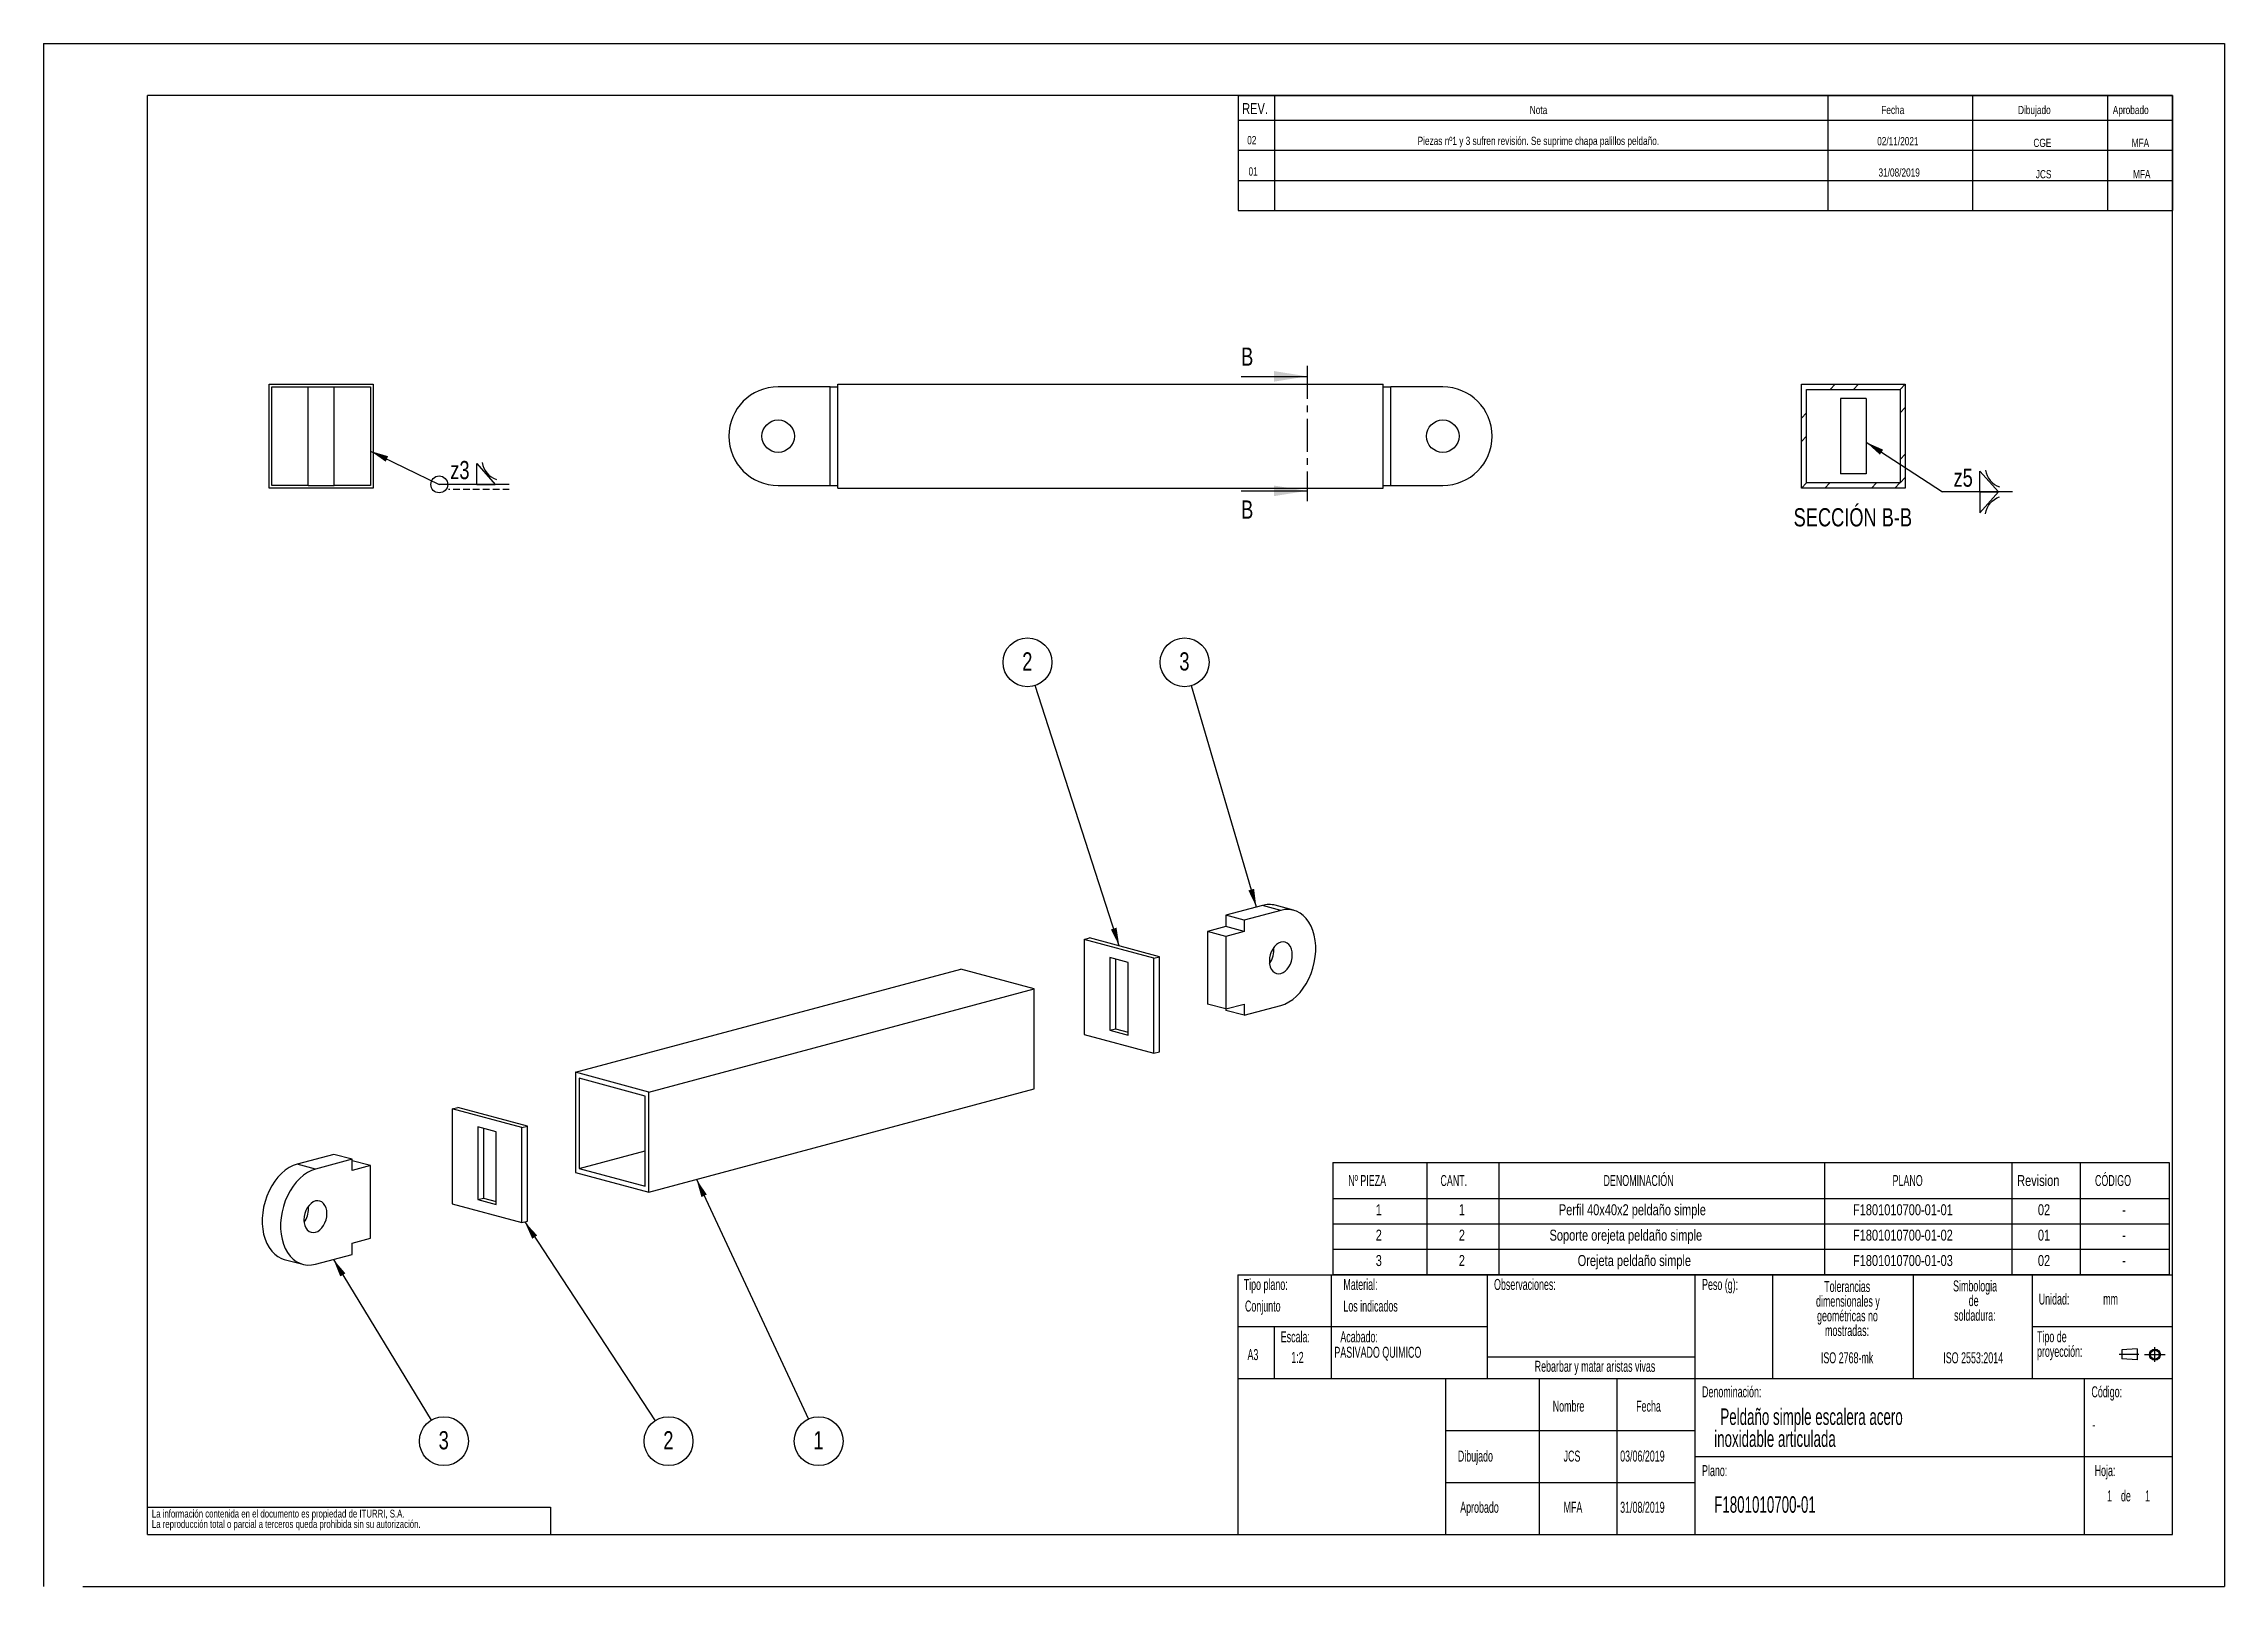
# Model space of a CAD drawing. Extents: x 0 to 840, y 0 to 594.
import ezdxf

# ---------------------------------------------------------------- set-up
doc = ezdxf.new("R2010")
doc.units = 0
doc.header["$LTSCALE"] = 2
for name, pattern in [('CENTER', [10.16, 6.35, -1.27, 1.27, -1.27]), ('CENTERX2', [20.32, 12.7, -2.54, 2.54, -2.54]), ('HIDDEN', [1.905, 1.27, -0.635]), ('PHANTOM', [12.7, 6.35, -1.27, 1.27, -1.27, 1.27, -1.27])]:
    doc.linetypes.add(name, pattern=pattern)
doc.layers.get('0').update_dxf_attribs({"linetype": 'CONTINUOUS'})
doc.layers.add('FORMATO', color=7, linetype='CONTINUOUS')
doc.layers.add('SLD-0', color=179, linetype='CONTINUOUS')
doc.styles.add('SLDTEXTSTYLE0', font='TXT', dxfattribs={"width": 0.605})
doc.styles.add('SLDTEXTSTYLE1', font='TXT', dxfattribs={"width": 0.75})
doc.dimstyles.new('SLDDIMSTYLE0', dxfattribs={"dimtxt": 0.18, "dimasz": 7, "dimexe": 0, "dimexo": 0.0625, "dimgap": 0, "dimtad": 0, "dimtih": 1, "dimtoh": 1, "dimdec": 0, "dimrnd": 1e-09, "dimzin": 0, "dimtxsty": 'STANDARD', "dimsah": 1, "dimcen": 0.09, "dimazin": 3, "dimtfac": 7, "dimtdec": 0, "dimtofl": 0, "dimtmove": 0, "dimatfit": 3, "dimtolj": 1, "dimtzin": 0})

# ---------------------------------------------------------------- blocks, each defined once
blk = doc.blocks.new('BLOQUE3')
at = {"color": 7, "linetype": 'CENTERX2'}
for p, q in [((795.85, 260.11), (789.6, 260.11)), ((797.76, 260.04), (804.32, 260.04)), ((801.04, 257.69), (801.04, 262.39))]:
    blk.add_line(p, q, dxfattribs=at)
at = {"color": 7, "linetype": 'CONTINUOUS'}
for p, q in [((795.37, 261.89), (790.46, 261.54)), ((790.46, 261.54), (790.46, 258.68)), ((795.37, 261.89), (795.37, 258.33)), ((795.37, 258.33), (790.46, 258.68))]:
    blk.add_line(p, q, dxfattribs=at)
for radius in [1.78, 1.43]:
    blk.add_circle((801.04, 260.04), radius, dxfattribs=at)
blk = doc.blocks.new('SW_NOTE_0')
at = {"layer": 'SLD-0', "color": 0, "attachment_point": 2, "style": 'SLDTEXTSTYLE0'}
for s, insert, char_height in [('dimensionales y', (15.09, -0.19), 4.2333), ('Tolerancias', (14.82, 5.46), 4.2333), ('geométricas no', (14.93, -5.83), 4.2333), ('mostradas:', (14.76, -11.48), 4.233)]:
    blk.add_mtext(s, dxfattribs=dict(at, insert=insert, char_height=char_height))
blk = doc.blocks.new('SW_NOTE_0_1')
at = {"layer": 'SLD-0', "color": 0, "attachment_point": 1, "style": 'SLDTEXTSTYLE0'}
for s, insert, char_height in [('Tipo de', (0, 5.46), 4.233), ('proyección:', (0, -0.19), 4.2333)]:
    blk.add_mtext(s, dxfattribs=dict(at, insert=insert, char_height=char_height))
blk = doc.blocks.new('SW_NOTE_0_2')
at = {"layer": 'SLD-0', "color": 0, "char_height": 4.233, "attachment_point": 2, "style": 'SLDTEXTSTYLE0'}
for s, insert in [('Simbologia', (14.22, 5.46)), ('de', (13.68, -0.19)), ('soldadura:', (14.13, -5.83))]:
    blk.add_mtext(s, dxfattribs=dict(at, insert=insert))
blk = doc.blocks.new('SW_NOTE_0_3')
at = {"layer": 'SLD-0', "color": 0, "char_height": 3, "attachment_point": 1, "style": 'SLDTEXTSTYLE1'}
for s, insert in [('La información contenida en el documento es propiedad de ITURRI, S.A.', (0, 3.86)), ('La reproducción total o parcial a terceros queda prohibida sin su autorización.', (0, -0.14))]:
    blk.add_mtext(s, dxfattribs=dict(at, insert=insert))
blk = doc.blocks.new('SW_NOTE_0_4')
at = {"layer": 'SLD-0', "color": 0, "char_height": 6.35, "attachment_point": 1, "style": 'SLDTEXTSTYLE0'}
for s, insert in [('Peldaño simple escalera acero', (2.38, 8.19)), ('inoxidable articulada', (0, -0.28))]:
    blk.add_mtext(s, dxfattribs=dict(at, insert=insert))
blk = doc.blocks.new('SW_TABLEANNOTATION_0')
at = {"layer": 'FORMATO', "color": 0}
for p, q in [((0, 0), (0, -13.79)), ((0, 0), (36.2, 0)), ((36.2, 0), (36.2, -13.79)), ((36.2, 0), (63.99, 0)), ((63.99, 0), (63.99, -13.79)), ((63.99, 0), (189.39, 0)), ((189.39, 0), (189.39, -13.79)), ((189.39, 0), (261.59, 0)), ((261.59, 0), (261.59, -13.79)), ((261.59, 0), (287.85, 0)), ((287.85, 0), (287.85, -13.79)), ((287.85, 0), (322.21, 0)), ((322.21, 0), (322.21, -13.79)), ((0, -13.79), (36.2, -13.79)), ((0, -13.79), (0, -23.57)), ((36.2, -13.79), (63.99, -13.79)), ((36.2, -13.79), (36.2, -23.57)), ((63.99, -13.79), (189.39, -13.79)), ((63.99, -13.79), (63.99, -23.57)), ((189.39, -13.79), (261.59, -13.79)), ((189.39, -13.79), (189.39, -23.57)), ((261.59, -13.79), (287.85, -13.79)), ((261.59, -13.79), (261.59, -23.57)), ((287.85, -13.79), (322.21, -13.79)), ((287.85, -13.79), (287.85, -23.57)), ((322.21, -13.79), (322.21, -23.57)), ((0, -23.57), (0, -33.34)), ((0, -23.57), (36.2, -23.57)), ((36.2, -23.57), (36.2, -33.34)), ((36.2, -23.57), (63.99, -23.57)), ((63.99, -23.57), (63.99, -33.34)), ((63.99, -23.57), (189.39, -23.57)), ((189.39, -23.57), (189.39, -33.34)), ((189.39, -23.57), (261.59, -23.57)), ((261.59, -23.57), (261.59, -33.34)), ((261.59, -23.57), (287.85, -23.57)), ((287.85, -23.57), (287.85, -33.34)), ((287.85, -23.57), (322.21, -23.57)), ((322.21, -23.57), (322.21, -33.34)), ((0, -33.34), (0, -43.11)), ((0, -33.34), (36.2, -33.34)), ((36.2, -33.34), (36.2, -43.11)), ((36.2, -33.34), (63.99, -33.34)), ((63.99, -33.34), (63.99, -43.11)), ((63.99, -33.34), (189.39, -33.34)), ((189.39, -33.34), (189.39, -43.11)), ((189.39, -33.34), (261.59, -33.34)), ((261.59, -33.34), (261.59, -43.11)), ((261.59, -33.34), (287.85, -33.34)), ((287.85, -33.34), (287.85, -43.11)), ((287.85, -33.34), (322.21, -33.34)), ((322.21, -33.34), (322.21, -43.11)), ((0, -43.11), (36.2, -43.11)), ((36.2, -43.11), (63.99, -43.11)), ((63.99, -43.11), (189.39, -43.11)), ((189.39, -43.11), (261.59, -43.11)), ((261.59, -43.11), (287.85, -43.11)), ((287.85, -43.11), (322.21, -43.11))]:
    blk.add_line(p, q, dxfattribs=at)
at = {"layer": 'FORMATO', "color": 0, "attachment_point": 1}
for s, insert, char_height, style in [('Nº PIEZA', (5.94, -4.78), 4.233, 'SLDTEXTSTYLE0'), ('CANT.', (41.47, -4.78), 4.233, 'SLDTEXTSTYLE0'), ('DENOMINACIÓN', (104.27, -4.78), 4.2333, 'SLDTEXTSTYLE0'), ('PLANO', (215.61, -4.78), 4.233, 'SLDTEXTSTYLE0'), ('Revision', (263.59, -4.78), 4.233, 'SLDTEXTSTYLE1'), ('CÓDIGO', (293.58, -4.78), 4.233, 'SLDTEXTSTYLE0'), ('1', (16.54, -16.04), 4.23, 'SLDTEXTSTYLE1'), ('1', (48.53, -16.04), 4.23, 'SLDTEXTSTYLE1'), ('Perfil 40x40x2 peldaño simple', (87.07, -16.04), 4.2333, 'SLDTEXTSTYLE1'), ('F1801010700-01-01', (200.35, -16.04), 4.2333, 'SLDTEXTSTYLE1'), ('02', (271.59, -16.04), 4.233, 'SLDTEXTSTYLE1'), ('-', (304.09, -16.04), 4.23, 'SLDTEXTSTYLE1'), ('2', (16.54, -25.82), 4.23, 'SLDTEXTSTYLE1'), ('2', (48.53, -25.82), 4.23, 'SLDTEXTSTYLE1'), ('Soporte orejeta peldaño simple', (83.48, -25.82), 4.2333, 'SLDTEXTSTYLE1'), ('F1801010700-01-02', (200.35, -25.82), 4.2333, 'SLDTEXTSTYLE1'), ('01', (271.59, -25.82), 4.233, 'SLDTEXTSTYLE1'), ('-', (304.09, -25.82), 4.23, 'SLDTEXTSTYLE1'), ('3', (16.54, -35.59), 4.23, 'SLDTEXTSTYLE1'), ('2', (48.53, -35.59), 4.23, 'SLDTEXTSTYLE1'), ('Orejeta peldaño simple', (94.32, -35.59), 4.2333, 'SLDTEXTSTYLE1'), ('F1801010700-01-03', (200.35, -35.59), 4.2333, 'SLDTEXTSTYLE1'), ('02', (271.59, -35.59), 4.233, 'SLDTEXTSTYLE1'), ('-', (304.09, -35.59), 4.23, 'SLDTEXTSTYLE1')]:
    blk.add_mtext(s, dxfattribs=dict(at, insert=insert, char_height=char_height, style=style))
blk = doc.blocks.new('SW_SYMBOL_WELD_FILL')
at = {"layer": 'FORMATO', "color": 0}
for p, q in [((200, 0), (200, 1800)), ((200, 1800), (1800, 0)), ((200, 0), (1800, 0))]:
    blk.add_line(p, q, dxfattribs=at)
blk = doc.blocks.new('SW_SYMBOL_WLDSI_FCNC')
at = {"layer": 'FORMATO', "color": 0}
blk.add_arc((2550, 2137.5), 1800, 188, 252, dxfattribs=at)
blk = doc.blocks.new('SW_WELDSYMBOL_0')
at = {"layer": 'FORMATO', "color": 0}
blk.add_line((26.96, 0), (0, 0), dxfattribs=at)
at = {"layer": 'FORMATO', "color": 0, "linetype": 'HIDDEN'}
blk.add_line((26.96, -2), (3.6, -2), dxfattribs=at)
at = {"layer": 'FORMATO', "color": 0}
blk.add_circle((0, 0), 3.24, dxfattribs=at)
at = {"layer": 'FORMATO', "color": 0, "xscale": 0.004470703125, "yscale": 0.004470703125, "zscale": 0.004470703125}
for name, p in [('SW_SYMBOL_WLDSI_FCNC', (13.08, 0.01)), ('SW_SYMBOL_WELD_FILL', (13.52, 0.01))]:
    blk.add_blockref(name, p, dxfattribs=at)
at = {"layer": 'FORMATO', "color": 0, "insert": (4.24, 9.02), "char_height": 7, "attachment_point": 1, "style": 'SLDTEXTSTYLE1'}
blk.add_mtext('z3', dxfattribs=at)
blk = doc.blocks.new('SW_WELDSYMBOL_1')
at = {"layer": 'FORMATO', "color": 0}
blk.add_line((26.96, 0), (0, 0), dxfattribs=at)
at = {"layer": 'FORMATO', "color": 0, "xscale": 0.004470703125, "yscale": 0.004470703125, "zscale": 0.004470703125}
for name, p in [('SW_SYMBOL_WLDSI_FCNC', (13.08, 0.01)), ('SW_SYMBOL_WELD_FILL', (13.52, 0.01))]:
    blk.add_blockref(name, p, dxfattribs=at)
at = {"layer": 'FORMATO', "color": 0, "extrusion": (0, 0, -1), "xscale": 0.004470703125, "yscale": 0.004470703125, "zscale": 0.004470703125, "rotation": 180}
for name, p in [('SW_SYMBOL_WELD_FILL', (-13.52, 0.01)), ('SW_SYMBOL_WLDSI_FCNC', (-13.08, 0.01))]:
    blk.add_blockref(name, p, dxfattribs=at)
at = {"layer": 'FORMATO', "color": 0, "insert": (4.24, 9.02), "char_height": 7, "attachment_point": 1, "style": 'SLDTEXTSTYLE1'}
blk.add_mtext('z5', dxfattribs=at)
blk = doc.blocks.new('SW_NOTE_0_5')
at = {"layer": 'FORMATO', "color": 0}
blk.add_circle((3.98, -8.52), 9.41, dxfattribs=at)
at = {"layer": 'FORMATO', "color": 0, "insert": (3.91, -4.68), "char_height": 7, "attachment_point": 2, "style": 'SLDTEXTSTYLE1'}
blk.add_mtext('1', dxfattribs=at)
blk = doc.blocks.new('SW_NOTE_0_6')
at = {"layer": 'FORMATO', "color": 0}
blk.add_circle((5.16, -7.87), 9.41, dxfattribs=at)
at = {"layer": 'FORMATO', "color": 0, "insert": (5.09, -4.02), "char_height": 7, "attachment_point": 2, "style": 'SLDTEXTSTYLE1'}
blk.add_mtext('2', dxfattribs=at)
blk = doc.blocks.new('SW_NOTE_0_7')
at = {"layer": 'FORMATO', "color": 0}
blk.add_circle((4.89, -8.04), 9.41, dxfattribs=at)
at = {"layer": 'FORMATO', "color": 0, "insert": (4.82, -4.19), "char_height": 7, "attachment_point": 2, "style": 'SLDTEXTSTYLE1'}
blk.add_mtext('3', dxfattribs=at)
blk = doc.blocks.new('SW_NOTE_0_8')
at = {"layer": 'FORMATO', "color": 0}
blk.add_circle((-2.9, 8.95), 9.41, dxfattribs=at)
at = {"layer": 'FORMATO', "color": 0, "insert": (-2.97, 12.79), "char_height": 7, "attachment_point": 2, "style": 'SLDTEXTSTYLE1'}
blk.add_mtext('2', dxfattribs=at)
blk = doc.blocks.new('SW_NOTE_0_9')
at = {"layer": 'FORMATO', "color": 0}
blk.add_circle((-2.65, 9.03), 9.41, dxfattribs=at)
at = {"layer": 'FORMATO', "color": 0, "insert": (-2.72, 12.87), "char_height": 7, "attachment_point": 2, "style": 'SLDTEXTSTYLE1'}
blk.add_mtext('3', dxfattribs=at)

msp = doc.modelspace()

# ---------------------------------------------------------------- linework, layer by layer
at = {"color": 7, "linetype": 'CONTINUOUS'}
for p, q in [((0, 594), (840, 594)), ((0, 594), (0, 0)), ((840, 594), (840, 0)), ((820, 574), (40, 574)), ((40, 20), (40, 574)), ((820, 20), (820, 574)), ((86.94, 422.85), (86.94, 462.85)), ((86.94, 462.85), (126.94, 462.85)), ((126.94, 462.85), (126.94, 422.85)), ((305.94, 462.85), (515.94, 462.85)), ((305.94, 422.85), (305.94, 462.85)), ((461.27, 465.89), (486.67, 465.89)), ((515.94, 422.85), (515.94, 462.85)), ((677.08, 462.85), (717.08, 462.85)), ((677.08, 422.85), (677.08, 462.85)), ((688.14, 460.85), (690.14, 462.85)), ((697.12, 460.85), (699.12, 462.85)), ((715.08, 460.85), (717.08, 462.85)), ((717.08, 462.85), (717.08, 422.85)), ((87.94, 423.85), (87.94, 461.85)), ((87.94, 461.85), (101.94, 461.85)), ((101.94, 423.85), (101.94, 461.85)), ((101.94, 461.85), (111.94, 461.85)), ((111.94, 423.85), (111.94, 461.85)), ((111.94, 461.85), (125.94, 461.85)), ((125.94, 461.85), (125.94, 423.85)), ((302.94, 461.85), (282.94, 461.85)), ((302.94, 461.85), (305.94, 461.85)), ((302.94, 423.85), (302.94, 461.85)), ((515.94, 461.85), (518.94, 461.85)), ((538.94, 461.85), (518.94, 461.85)), ((518.94, 423.85), (518.94, 461.85)), ((679.08, 460.85), (715.08, 460.85)), ((679.08, 424.85), (679.08, 460.85)), ((702.08, 457.35), (692.08, 457.35)), ((692.08, 457.35), (692.08, 428.35)), ((702.08, 457.35), (702.08, 428.35)), ((715.08, 460.85), (715.08, 424.85)), ((715.08, 451.87), (717.08, 453.87)), ((677.08, 449.79), (679.08, 451.79)), ((677.08, 440.81), (679.08, 442.81)), ((715.08, 433.91), (717.08, 435.91)), ((126.94, 422.85), (86.94, 422.85)), ((101.94, 423.85), (87.94, 423.85)), ((101.94, 423.85), (111.94, 423.85)), ((125.94, 423.85), (111.94, 423.85)), ((282.94, 423.85), (302.94, 423.85)), ((302.94, 423.85), (305.94, 423.85)), ((305.94, 422.85), (515.94, 422.85)), ((461.27, 421.81), (486.67, 421.81)), ((515.94, 423.85), (518.94, 423.85)), ((518.94, 423.85), (538.94, 423.85)), ((677.08, 422.85), (679.08, 424.85)), ((717.08, 422.85), (677.08, 422.85)), ((715.08, 424.85), (679.08, 424.85)), ((686.06, 422.85), (688.06, 424.85)), ((702.08, 428.35), (692.08, 428.35)), ((704.02, 422.85), (706.02, 424.85)), ((713, 422.85), (715, 424.85)), ((715.08, 424.93), (717.08, 426.93)), ((469.49, 262.18), (455.35, 258.39)), ((481.48, 260.33), (474.41, 262.23)), ((455.35, 254.06), (448.28, 252.16)), ((455.35, 250.27), (448.28, 252.16)), ((448.28, 252.16), (448.28, 224.22)), ((462.42, 256.5), (455.35, 258.39)), ((455.35, 258.39), (455.35, 254.06)), ((462.42, 252.16), (455.35, 254.06)), ((462.42, 252.16), (455.35, 250.27)), ((476.56, 260.29), (462.42, 256.5)), ((462.42, 256.5), (462.42, 252.16)), ((400.8, 249.08), (402.92, 249.65)), ((427.67, 241.88), (400.8, 249.08)), ((400.8, 249.08), (400.8, 212.47)), ((429.79, 242.45), (402.92, 249.65)), ((455.35, 250.27), (455.35, 222.33)), ((204.82, 197.92), (353.31, 237.7)), ((381.6, 230.12), (353.31, 237.7)), ((417.77, 240.2), (410.7, 242.09)), ((410.7, 242.09), (410.7, 214.15)), ((412.82, 241.52), (412.82, 214.72)), ((417.77, 212.26), (417.77, 240.2)), ((427.67, 241.88), (429.79, 242.45)), ((427.67, 205.27), (427.67, 241.88)), ((429.79, 205.84), (429.79, 242.45)), ((233.1, 190.34), (381.6, 230.12)), ((381.6, 191.59), (381.6, 230.12)), ((455.35, 222.33), (448.28, 224.22)), ((455.35, 222.33), (462.42, 224.22)), ((455.35, 222.33), (455.35, 221.78)), ((462.42, 219.89), (455.35, 221.78)), ((462.42, 224.22), (462.42, 219.89)), ((462.42, 219.89), (476.56, 223.68)), ((400.8, 212.47), (427.67, 205.27)), ((410.7, 214.15), (412.82, 214.72)), ((410.7, 214.15), (417.77, 212.26)), ((412.82, 214.72), (417.77, 213.4)), ((427.67, 205.27), (429.79, 205.84)), ((233.1, 190.34), (204.82, 197.92)), ((204.82, 197.92), (204.82, 159.38)), ((231.69, 188.79), (206.23, 195.61)), ((206.23, 195.61), (206.23, 160.93)), ((231.69, 154.11), (231.69, 188.79)), ((233.1, 151.8), (381.6, 191.59)), ((233.1, 151.8), (233.1, 190.34)), ((157.38, 183.87), (159.51, 184.44)), ((184.25, 176.67), (157.38, 183.87)), ((157.38, 183.87), (157.38, 147.26)), ((186.38, 177.24), (159.51, 184.44)), ((174.35, 174.99), (167.28, 176.88)), ((167.28, 176.88), (167.28, 148.94)), ((184.25, 176.67), (186.38, 177.24)), ((184.25, 140.06), (184.25, 176.67)), ((186.38, 140.63), (186.38, 177.24)), ((169.41, 176.31), (169.41, 149.51)), ((174.35, 147.05), (174.35, 174.99)), ((111.78, 166.34), (97.63, 162.56)), ((118.85, 164.45), (104.7, 160.66)), ((118.85, 164.45), (111.78, 166.34)), ((118.85, 160.11), (118.85, 164.45)), ((125.92, 162.01), (118.85, 163.9)), ((125.92, 162.01), (118.85, 160.11)), ((125.92, 134.07), (125.92, 162.01)), ((206.23, 160.93), (231.69, 167.75)), ((206.23, 160.93), (231.69, 154.11)), ((204.82, 159.38), (233.1, 151.8)), ((102.05, 145.43), (102, 146.39)), ((157.38, 147.26), (184.25, 140.06)), ((167.28, 148.94), (169.41, 149.51)), ((167.28, 148.94), (174.35, 147.05)), ((169.41, 149.51), (174.35, 148.18)), ((184.25, 140.06), (186.38, 140.63)), ((104.7, 124.05), (118.85, 127.84)), ((118.85, 132.17), (125.92, 134.07)), ((118.85, 127.84), (118.85, 132.17)), ((92.72, 125.9), (99.79, 124)), ((460, 120), (820, 120)), ((460, 120), (460, 20)), ((40, 20), (820, 20)), ((15.06, 0), (840, 0))]:
    msp.add_line(p, q, dxfattribs=at)
at = {"color": 7, "linetype": 'CENTER'}
msp.add_line((486.67, 469.89), (486.67, 417.81), dxfattribs=at)
at = {"color": 8, "linetype": 'PHANTOM'}
for p, q in [((476.56, 260.29), (469.49, 262.18)), ((104.7, 160.66), (97.63, 162.56))]:
    msp.add_line(p, q, dxfattribs=at)
at = {"color": 7, "linetype": 'CONTINUOUS', "flags": 128}
for points in [[(476.56, 223.68), (478.12, 224.22), (479.66, 225), (481.16, 226.01), (482.59, 227.24), (483.95, 228.67), (485.2, 230.27), (486.34, 232.04), (487.34, 233.94), (488.2, 235.95), (488.9, 238.04), (489.43, 240.18), (489.8, 242.35), (489.98, 244.51), (489.98, 246.64), (489.8, 248.7), (489.43, 250.68), (488.9, 252.54), (488.2, 254.25), (487.34, 255.8), (486.34, 257.16), (485.2, 258.32), (483.95, 259.25), (482.59, 259.95), (481.16, 260.41), (479.66, 260.62), (478.12, 260.58), (476.56, 260.29)], [(472.14, 240.8), (472.23, 239.65), (472.48, 238.58), (472.89, 237.65), (473.44, 236.89), (474.11, 236.32), (474.87, 235.96), (475.7, 235.84), (476.56, 235.96), (477.43, 236.31), (478.26, 236.87), (479.02, 237.63), (479.69, 238.56), (480.24, 239.62), (480.65, 240.77), (480.9, 241.97), (480.98, 243.17), (480.9, 244.32), (480.65, 245.38), (480.24, 246.31), (479.69, 247.08), (479.02, 247.65), (478.26, 248), (477.43, 248.12), (476.56, 248), (475.7, 247.66), (474.87, 247.09), (474.11, 246.33), (473.44, 245.4), (472.89, 244.34), (472.48, 243.19), (472.23, 241.99), (472.14, 240.8)], [(97.63, 162.56), (96.07, 162.01), (94.54, 161.23), (93.04, 160.22), (91.6, 158.99), (90.25, 157.57), (89, 155.96), (87.86, 154.19), (86.86, 152.29), (86, 150.29), (85.3, 148.2), (84.76, 146.05), (84.4, 143.88), (84.22, 141.72), (84.22, 139.59), (84.4, 137.53), (84.76, 135.55), (85.3, 133.69), (86, 131.98), (86.86, 130.43), (87.86, 129.07), (89, 127.91), (90.25, 126.98), (91.6, 126.28), (92.72, 125.9)], [(104.7, 160.66), (103.14, 160.12), (101.61, 159.34), (100.11, 158.33), (98.67, 157.1), (97.32, 155.67), (96.07, 154.06), (94.93, 152.3), (93.93, 150.4), (93.07, 148.39), (92.37, 146.3), (91.83, 144.16), (91.47, 141.99), (91.29, 139.83), (91.29, 137.7), (91.47, 135.63), (91.83, 133.66), (92.37, 131.8), (93.07, 130.09), (93.93, 128.54), (94.93, 127.18), (96.07, 126.02), (97.32, 125.08), (98.67, 124.38), (100.11, 123.92), (101.61, 123.71), (103.14, 123.76), (104.7, 124.05)], [(109.12, 143.54), (109.04, 144.69), (108.79, 145.75), (108.38, 146.69), (107.83, 147.45), (107.16, 148.02), (106.4, 148.37), (105.57, 148.49), (104.7, 148.38), (103.84, 148.03), (103.01, 147.47), (102.25, 146.7), (101.58, 145.78), (101.03, 144.72), (100.62, 143.57), (100.37, 142.37), (100.29, 141.17), (100.37, 140.02), (100.62, 138.96), (101.03, 138.03), (101.58, 137.26), (102.25, 136.69), (103.01, 136.34), (103.84, 136.22), (104.7, 136.33), (105.57, 136.68), (106.4, 137.25), (107.16, 138.01), (107.83, 138.94), (108.38, 139.99), (108.79, 141.15), (109.04, 142.34), (109.12, 143.54)]]:
    msp.add_lwpolyline(points, dxfattribs=at)
at = {"color": 7, "linetype": 'CONTINUOUS'}
for centre in [(282.94, 442.85), (538.94, 442.85)]:
    msp.add_circle(centre, 6.25, dxfattribs=at)
for centre, radius, start, end in [((282.94, 442.85), 19, 90, 270), ((538.94, 442.85), 19, 270, 90), ((472.04, 253.16), 9.37, 75.34651, 105.75671), ((465.2, 245.03), 8.71, 323.50272, 6.5012), ((93.24, 145.43), 8.81, 323.69227, 359.99865)]:
    msp.add_arc(centre, radius, start, end, dxfattribs=at)
for points in [[(486.67, 465.89), (473.97, 467.92), (473.97, 463.86)], [(486.67, 421.81), (473.97, 423.84), (473.97, 419.78)]]:
    msp.add_solid(points, dxfattribs=at)
at = {"layer": 'FORMATO'}
for p, q in [((460.18, 574), (820, 574)), ((460.18, 574), (460.18, 529.73)), ((474.07, 574), (474.07, 529.73)), ((687.31, 574), (687.31, 529.73)), ((742.92, 574), (742.92, 529.73)), ((795.03, 574), (795.03, 529.73)), ((820, 574), (820, 529.73)), ((460.18, 564.53), (820, 564.53)), ((460.18, 552.93), (820, 552.93)), ((460.18, 541.33), (820, 541.33)), ((460.18, 529.73), (820, 529.73))]:
    msp.add_line(p, q, dxfattribs=at)
at = {"layer": 'SLD-0'}
for p, q in [((496, 120), (496, 80)), ((556, 120), (556, 80)), ((636, 120), (636, 80)), ((666, 120), (666, 80)), ((720.16, 120), (720.16, 80)), ((766, 120), (766, 80)), ((460, 100), (496, 100)), ((474, 100), (474, 80)), ((496, 100), (556, 100)), ((766, 100), (820, 100)), ((556, 88.32), (636, 88.32)), ((460, 80), (820, 80)), ((540, 80), (540, 20)), ((576, 80), (576, 20)), ((606, 80), (606, 20)), ((636, 80), (636, 20)), ((786, 80), (786, 20)), ((540, 60), (636, 60)), ((636, 50), (786, 50)), ((786, 50), (820, 50)), ((540, 40), (636, 40)), ((40, 30.49), (195.26, 30.49)), ((195.26, 30.49), (195.26, 20))]:
    msp.add_line(p, q, dxfattribs=at)

# ---------------------------------------------------------------- block references
at = {"color": 7, "linetype": 'CONTINUOUS', "xscale": 1.2, "yscale": 1.2, "zscale": 1.2}
msp.add_blockref('BLOQUE3', (-148.02, -222.82), dxfattribs=at)
at = {"layer": 'FORMATO', "color": 7}
for name, p in [('SW_WELDSYMBOL_0', (152.4, 424.29)), ('SW_WELDSYMBOL_1', (731.44, 421.38)), ('SW_NOTE_0_8', (381.88, 346.84)), ('SW_NOTE_0_9', (442.14, 346.76)), ('SW_NOTE_0_7', (149.3, 63.95)), ('SW_NOTE_0_6', (235.55, 63.77)), ('SW_NOTE_0_5', (294.56, 64.43))]:
    msp.add_blockref(name, p, dxfattribs=at)
at = {"layer": 'FORMATO'}
msp.add_blockref('SW_TABLEANNOTATION_0', (496.58, 163.16), dxfattribs=at)
at = {"layer": 'SLD-0'}
for name, p in [('SW_NOTE_0', (679.89, 112.11)), ('SW_NOTE_0_2', (729.75, 112.33)), ('SW_NOTE_0_1', (767.83, 92.78)), ('SW_NOTE_0_4', (643.48, 60.31)), ('SW_NOTE_0_3', (41.68, 25.64))]:
    msp.add_blockref(name, p, dxfattribs=at)

# ---------------------------------------------------------------- texts
at = {"color": 7, "linetype": 'CONTINUOUS', "char_height": 7, "attachment_point": 1, "style": 'SLDTEXTSTYLE1'}
for insert in [(461.27, 477), (461.27, 418.11)]:
    msp.add_mtext('B', dxfattribs=dict(at, insert=insert))
at = {"layer": 'FORMATO', "style": 'SLDTEXTSTYLE1'}
for s, insert, char_height, attachment_point in [('REV.', (461.67, 571.1), 4.233, 1), ('Nota', (572.45, 570.05), 3.175, 1), ('Fecha', (707.85, 570.05), 3.175, 1), ('Dibujado', (760.52, 570.05), 3.175, 1), ('Aprobado', (797.02, 570.05), 3.175, 1), ('02', (465.37, 558.42), 3.175, 2), ('Piezas nº1 y 3 sufren revisión. Se suprime chapa palillos peldaño.', (575.76, 558.16), 3.175, 2), ('02/11/2021', (714.23, 558.03), 3.175, 2), ('CGE', (769.89, 557.38), 3.175, 2), ('MFA', (807.65, 557.38), 3.175, 2), ('01', (465.89, 546.36), 3.175, 2), ('31/08/2019', (714.74, 545.97), 3.175, 2), ('JCS', (770.37, 545.32), 3.175, 2), ('MFA', (808.16, 545.32), 3.175, 2)]:
    msp.add_mtext(s, dxfattribs=dict(at, insert=insert, char_height=char_height, attachment_point=attachment_point))
at = {"layer": 'FORMATO', "color": 7, "insert": (696.89, 415.12), "char_height": 7, "attachment_point": 2, "style": 'SLDTEXTSTYLE1'}
msp.add_mtext('SECCIÓN B-B', dxfattribs=at)
at = {"layer": 'SLD-0', "style": 'SLDTEXTSTYLE0'}
for s, insert, char_height, attachment_point in [('Tipo plano:', (462.26, 118.36), 4.2333, 1), ('Material:', (500.66, 118.36), 4.233, 1), ('Observaciones:', (558.68, 118.36), 4.2333, 1), ('Peso (g):', (638.81, 118.36), 4.233, 1), ('Conjunto', (462.75, 110.04), 4.233, 1), ('Los indicados', (500.66, 110.04), 4.2333, 1), ('Unidad:', (768.49, 112.74), 4.233, 1), ('mm', (793.32, 112.74), 4.233, 1), ('Escala:', (476.53, 98.2), 4.233, 1), ('Acabado:', (499.48, 98.2), 4.233, 1), ('A3', (463.72, 91.35), 4.233, 1), ('1:2', (480.58, 90.27), 4.233, 1), ('PASIVADO QUIMICO', (497.19, 92.25), 4.2333, 1), ('Rebarbar y matar aristas vivas', (597.57, 86.85), 4.2333, 2), ('ISO 2768-mk', (694.67, 90.12), 4.2333, 2), ('ISO 2553:2014', (743.25, 90.12), 4.2333, 2), ('Denominación:', (638.81, 77.03), 4.2333, 1), ('Código:', (788.8, 77.03), 4.233, 1), ('Nombre', (581.28, 71.51), 4.233, 1), ('Fecha', (613.42, 71.51), 4.233, 1), ('-', (789.17, 64.39), 4.23, 1), ('Dibujado', (544.75, 52.28), 4.233, 1), ('JCS', (585.47, 52.28), 4.233, 1), ('03/06/2019', (607.26, 52.28), 4.233, 1), ('Plano:', (638.81, 46.68), 4.233, 1), ('Hoja:', (790.03, 46.68), 4.233, 1), ('F1801010700-01', (643.48, 34.69), 6.35, 1), ('1', (794.83, 36.95), 4.23, 1), ('1', (794.83, 36.95), 4.23, 1), ('de', (800.16, 36.95), 4.233, 1), ('de', (800.16, 36.95), 4.233, 1), ('1', (809.46, 36.95), 4.23, 1), ('1', (809.46, 36.95), 4.23, 1), ('Aprobado', (545.65, 32.56), 4.233, 1), ('MFA', (585.47, 32.56), 4.233, 1), ('31/08/2019', (607.26, 32.56), 4.233, 1)]:
    msp.add_mtext(s, dxfattribs=dict(at, insert=insert, char_height=char_height, attachment_point=attachment_point))

# ---------------------------------------------------------------- leaders
at = {"layer": 'FORMATO', "color": 7}
for points in [[(125.94, 437.13), (152.4, 424.29)], [(702.08, 440.51), (731.44, 421.38)], [(414.34, 246.59), (381.88, 346.84)], [(467.13, 261.55), (442.14, 346.76)], [(251.46, 156.72), (294.56, 64.43)], [(185.32, 140.34), (235.55, 63.77)], [(111.62, 125.9), (149.3, 63.95)]]:
    msp.add_leader(points, dimstyle='SLDDIMSTYLE0', dxfattribs=at)

doc.saveas('drawing.dxf')
